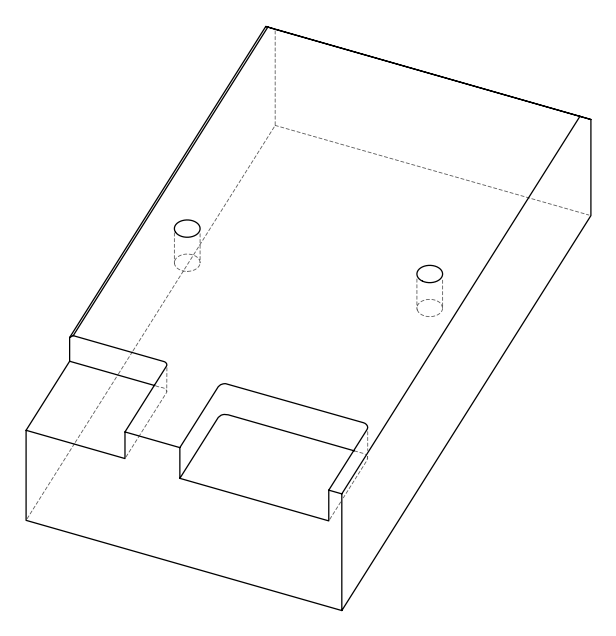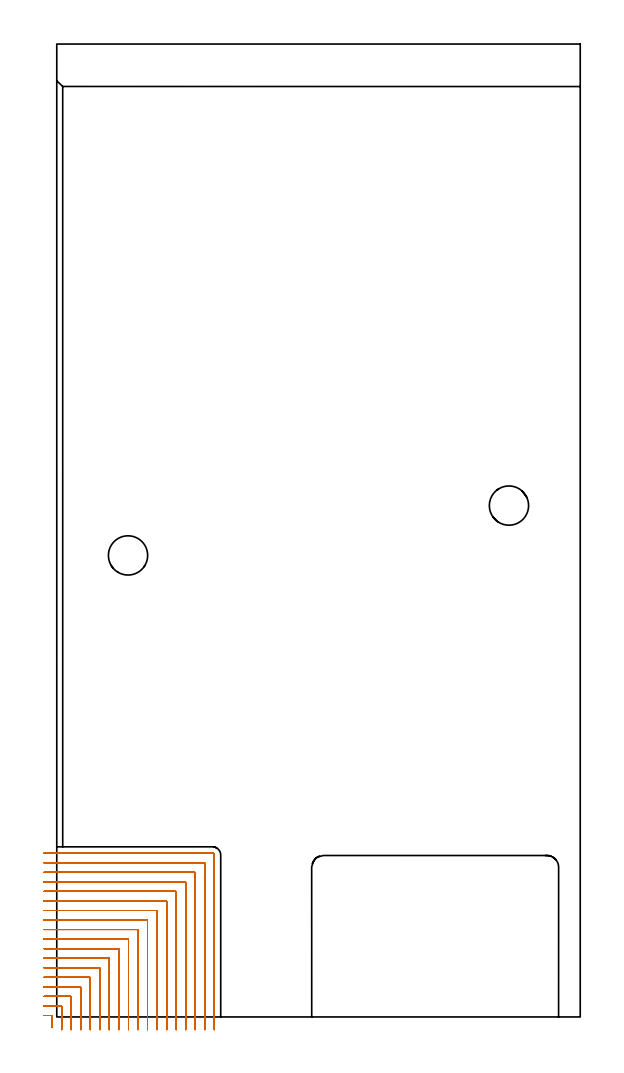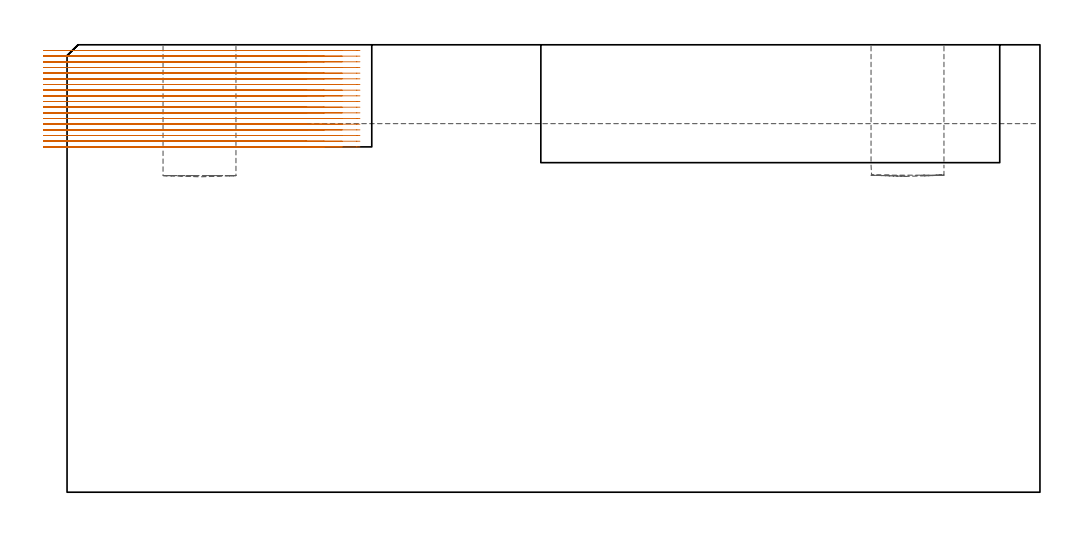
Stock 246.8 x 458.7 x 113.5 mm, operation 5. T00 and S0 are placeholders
(PLAN: 6 operations, 3 tool changes, 133.1 min)
(1 INDEXABLE_INSERT_DRILL_BLIND_HOLE_FROM_SOLID | STEP1POCKET | NXT0302_008 | 0.14 min | 8929 mm3)
(2 INDEXABLE_INSERT_DRILL_BLIND_HOLE_FROM_SOLID_1 | STEP1POCKET_1 | NXT0302_008 | 0.14 min | 8901 mm3)
(3 AREA_MILL | FG_CHAMFER_SURFACE | UGT0205_001 | 15.98 min | 49360 mm3)
(4 AREA_MILL_1 | FG_CHAMFER_SURFACE_1 | UGT0205_001 | 3.04 min | 1416 mm3)
(5 MILL_CORNER_NOTCH_RECTANGULAR | CORNER_NOTCH_RECTANGULAR | NXT0201_008 | Follow Part, ap 1.5, ae 75% | 63.82 min | 160476 mm3)
(6 MILL_SLOT | SLOT_PARTIAL_RECTANGULAR | NXT0201_013 | Follow Part, ap 2.5, ae 75% | 49.96 min | 264523 mm3)
(TOOL NXT0302_008 | Index. Insert Drill 18.5mm [880-D1850L25-05] | D18.5 PA176 FL93 Z2)
(TOOL UGT0205_001 | Chamfer Mill 20 x 3 x 45 deg. | D20 FL50 Z2)
(TOOL NXT0201_008 | ENDMILL 6mm [2P460-0600-NA 1630] | D6 FL26 Z6)
(TOOL NXT0201_013 | ENDMILL 10mm | D10 FL30 Z4)
(OP 5 MILL_CORNER_NOTCH_RECTANGULAR)
G17 G21 G94 G90
T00 M6
G54
G17 G0 G90 X-2.2 Y-5.04 S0 M3
G43 Z123.5 H1
Z112.061
G94 G1 Y-2.04 F250.
Y0.405
G3 X-2.495 Y0.7 R0.3
G2 X-3. Y0.698 R76.5
G1 X-6.
G0 Z123.5
X2.3 Y-6.
Z112.061
G1 Y-3.
Y4.905 F500.
G3 X2.005 Y5.2 R0.3
G1 X-3.
X-6. F250.
G0 Z123.5
X6.8 Y-6.
Z112.061
G1 Y-3.
Y9.405 F500.
G3 X6.505 Y9.7 R0.3
G1 X-3.
X-6. F250.
G0 Z123.5
X11.3 Y-6.
Z112.061
G1 Y-3.
Y13.904 F500.
G3 X11.004 Y14.2 R0.3
G1 X-3.
X-6. F250.
G0 Z123.5
X15.8 Y-6.
Z112.061
G1 Y-3.
Y18.404 F500.
G3 X15.504 Y18.7 R0.3
G1 X-3.
X-6. F250.
G0 Z123.5
X20.3 Y-6.
Z112.061
G1 Y-3.
Y22.904 F500.
G3 X20.004 Y23.2 R0.3
G1 X-3.
X-6. F250.
G0 Z123.5
X24.8 Y-6.
Z112.061
G1 Y-3.
Y27.404 F500.
G3 X24.504 Y27.7 R0.3
G1 X-3.
X-6. F250.
G0 Z123.5
X29.3 Y-6.
Z112.061
G1 Y-3.
Y31.904 F500.
G3 X29.004 Y32.2 R0.3
G1 X-3.
X-6. F250.
G0 Z123.5
X33.8 Y-6.
Z112.061
G1 Y-3.
Y36.404 F500.
G3 X33.504 Y36.7 R0.3
G1 X-3.
X-6. F250.
G0 Z123.5
X38.3 Y-6.
Z112.061
G1 Y-3.
Y40.904 F500.
G3 X38.004 Y41.2 R0.3
G1 X-3.
X-6. F250.
G0 Z123.5
X42.8 Y-6.
Z112.061
G1 Y-3.
Y45.403 F500.
G3 X42.503 Y45.7 R0.3
G1 X-3.
X-6. F250.
G0 Z123.5
X47.3 Y-6.
Z112.061
G1 Y-3.
Y49.903 F500.
G3 X47.003 Y50.2 R0.3
G1 X-3.
X-6. F250.
G0 Z123.5
X51.8 Y-6.
Z112.061
G1 Y-3.
Y54.403 F500.
G3 X51.503 Y54.7 R0.3
G1 X-3.
X-6. F250.
G0 Z123.5
X56.3 Y-6.
Z112.061
G1 Y-3.
Y58.903 F500.
G3 X56.003 Y59.2 R0.3
G1 X-3.
X-6. F250.
G0 Z123.5
X60.8 Y-6.
Z112.061
G1 Y-3.
Y63.403 F500.
G3 X60.503 Y63.7 R0.3
G1 X-3.
X-6. F250.
G0 Z123.5
X65.3 Y-6.
Z112.061
G1 Y-3.
Y67.903 F500.
G3 X65.003 Y68.2 R0.3
G1 X-3.
X-6. F250.
G0 Z123.5
X69.8 Y-6.
Z112.061
G1 Y-3.
Y72.403 F500.
G3 X69.503 Y72.7 R0.3
G1 X-3.
X-6. F250.
G0 Z123.5
X74.3 Y-6.
Z112.061
G1 Y-3.
Y76.4 F500.
G3 X73.5 Y77.2 R0.8
G1 X-3.
X-6. F250.
G0 Z123.5
X-2.2 Y-5.04
Z110.622
G1 Y-2.04
Y0.405
G3 X-2.495 Y0.7 R0.3
G2 X-3. Y0.698 R76.5
G1 X-6.
G0 Z123.5
X2.3 Y-6.
Z110.622
G1 Y-3.
Y4.905 F500.
G3 X2.005 Y5.2 R0.3
G1 X-3.
X-6. F250.
G0 Z123.5
X6.8 Y-6.
Z110.622
G1 Y-3.
Y9.405 F500.
G3 X6.505 Y9.7 R0.3
G1 X-3.
X-6. F250.
G0 Z123.5
X11.3 Y-6.
Z110.622
G1 Y-3.
Y13.904 F500.
G3 X11.004 Y14.2 R0.3
G1 X-3.
X-6. F250.
G0 Z123.5
X15.8 Y-6.
Z110.622
G1 Y-3.
Y18.404 F500.
G3 X15.504 Y18.7 R0.3
G1 X-3.
X-6. F250.
G0 Z123.5
X20.3 Y-6.
Z110.622
G1 Y-3.
Y22.904 F500.
G3 X20.004 Y23.2 R0.3
G1 X-3.
X-6. F250.
G0 Z123.5
X24.8 Y-6.
Z110.622
G1 Y-3.
Y27.404 F500.
G3 X24.504 Y27.7 R0.3
G1 X-3.
X-6. F250.
G0 Z123.5
X29.3 Y-6.
Z110.622
G1 Y-3.
Y31.904 F500.
G3 X29.004 Y32.2 R0.3
G1 X-3.
X-6. F250.
G0 Z123.5
X33.8 Y-6.
Z110.622
G1 Y-3.
Y36.404 F500.
G3 X33.504 Y36.7 R0.3
G1 X-3.
X-6. F250.
G0 Z123.5
X38.3 Y-6.
Z110.622
G1 Y-3.
Y40.904 F500.
G3 X38.004 Y41.2 R0.3
G1 X-3.
X-6. F250.
G0 Z123.5
X42.8 Y-6.
Z110.622
G1 Y-3.
Y45.403 F500.
G3 X42.503 Y45.7 R0.3
G1 X-3.
X-6. F250.
G0 Z123.5
X47.3 Y-6.
Z110.622
G1 Y-3.
Y49.903 F500.
G3 X47.003 Y50.2 R0.3
G1 X-3.
X-6. F250.
G0 Z123.5
X51.8 Y-6.
Z110.622
G1 Y-3.
Y54.403 F500.
G3 X51.503 Y54.7 R0.3
G1 X-3.
X-6. F250.
G0 Z123.5
X56.3 Y-6.
Z110.622
G1 Y-3.
Y58.903 F500.
G3 X56.003 Y59.2 R0.3
G1 X-3.
X-6. F250.
G0 Z123.5
X60.8 Y-6.
Z110.622
G1 Y-3.
Y63.403 F500.
G3 X60.503 Y63.7 R0.3
G1 X-3.
X-6. F250.
G0 Z123.5
X65.3 Y-6.
Z110.622
G1 Y-3.
Y67.903 F500.
G3 X65.003 Y68.2 R0.3
G1 X-3.
X-6. F250.
G0 Z123.5
X69.8 Y-6.
Z110.622
G1 Y-3.
Y72.403 F500.
G3 X69.503 Y72.7 R0.3
G1 X-3.
X-6. F250.
G0 Z123.5
X74.3 Y-6.
Z110.622
G1 Y-3.
Y76.4 F500.
G3 X73.5 Y77.2 R0.8
G1 X-3.
X-6. F250.
G0 Z123.5
X-2.2 Y-5.04
Z109.183
G1 Y-2.04
Y0.405
G3 X-2.495 Y0.7 R0.3
G2 X-3. Y0.698 R76.5
G1 X-6.
G0 Z123.5
X2.3 Y-6.
Z109.183
G1 Y-3.
Y4.905 F500.
G3 X2.005 Y5.2 R0.3
G1 X-3.
X-6. F250.
G0 Z123.5
X6.8 Y-6.
Z109.183
G1 Y-3.
Y9.405 F500.
G3 X6.505 Y9.7 R0.3
G1 X-3.
X-6. F250.
G0 Z123.5
X11.3 Y-6.
Z109.183
G1 Y-3.
Y13.904 F500.
G3 X11.004 Y14.2 R0.3
G1 X-3.
X-6. F250.
G0 Z123.5
X15.8 Y-6.
Z109.183
G1 Y-3.
Y18.404 F500.
G3 X15.504 Y18.7 R0.3
G1 X-3.
X-6. F250.
G0 Z123.5
X20.3 Y-6.
Z109.183
G1 Y-3.
Y22.904 F500.
G3 X20.004 Y23.2 R0.3
G1 X-3.
X-6. F250.
G0 Z123.5
X24.8 Y-6.
Z109.183
G1 Y-3.
Y27.404 F500.
G3 X24.504 Y27.7 R0.3
G1 X-3.
X-6. F250.
G0 Z123.5
X29.3 Y-6.
Z109.183
G1 Y-3.
Y31.904 F500.
G3 X29.004 Y32.2 R0.3
G1 X-3.
X-6. F250.
G0 Z123.5
X33.8 Y-6.
Z109.183
G1 Y-3.
Y36.404 F500.
G3 X33.504 Y36.7 R0.3
G1 X-3.
X-6. F250.
G0 Z123.5
X38.3 Y-6.
Z109.183
G1 Y-3.
Y40.904 F500.
G3 X38.004 Y41.2 R0.3
G1 X-3.
X-6. F250.
G0 Z123.5
X42.8 Y-6.
Z109.183
G1 Y-3.
Y45.403 F500.
G3 X42.503 Y45.7 R0.3
G1 X-3.
X-6. F250.
G0 Z123.5
X47.3 Y-6.
Z109.183
G1 Y-3.
Y49.903 F500.
G3 X47.003 Y50.2 R0.3
G1 X-3.
X-6. F250.
G0 Z123.5
X51.8 Y-6.
Z109.183
G1 Y-3.
Y54.403 F500.
G3 X51.503 Y54.7 R0.3
G1 X-3.
X-6. F250.
G0 Z123.5
X56.3 Y-6.
Z109.183
G1 Y-3.
Y58.903 F500.
G3 X56.003 Y59.2 R0.3
G1 X-3.
X-6. F250.
G0 Z123.5
X60.8 Y-6.
Z109.183
G1 Y-3.
Y63.403 F500.
G3 X60.503 Y63.7 R0.3
G1 X-3.
X-6. F250.
G0 Z123.5
X65.3 Y-6.
Z109.183
G1 Y-3.
Y67.903 F500.
G3 X65.003 Y68.2 R0.3
G1 X-3.
X-6. F250.
G0 Z123.5
X69.8 Y-6.
Z109.183
G1 Y-3.
Y72.403 F500.
G3 X69.503 Y72.7 R0.3
G1 X-3.
X-6. F250.
G0 Z123.5
X74.3 Y-6.
Z109.183
G1 Y-3.
Y76.4 F500.
G3 X73.5 Y77.2 R0.8
G1 X-3.
X-6. F250.
G0 Z123.5
X-2.2 Y-5.04
Z107.744
G1 Y-2.04
Y0.405
G3 X-2.495 Y0.7 R0.3
G2 X-3. Y0.698 R76.5
G1 X-6.
G0 Z123.5
X2.3 Y-6.
Z107.744
G1 Y-3.
Y4.905 F500.
G3 X2.005 Y5.2 R0.3
G1 X-3.
X-6. F250.
G0 Z123.5
X6.8 Y-6.
Z107.744
G1 Y-3.
Y9.405 F500.
G3 X6.505 Y9.7 R0.3
G1 X-3.
X-6. F250.
G0 Z123.5
X11.3 Y-6.
Z107.744
G1 Y-3.
Y13.904 F500.
G3 X11.004 Y14.2 R0.3
G1 X-3.
X-6. F250.
G0 Z123.5
X15.8 Y-6.
Z107.744
G1 Y-3.
Y18.404 F500.
G3 X15.504 Y18.7 R0.3
G1 X-3.
X-6. F250.
G0 Z123.5
X20.3 Y-6.
Z107.744
G1 Y-3.
Y22.904 F500.
G3 X20.004 Y23.2 R0.3
G1 X-3.
X-6. F250.
G0 Z123.5
X24.8 Y-6.
Z107.744
G1 Y-3.
Y27.404 F500.
G3 X24.504 Y27.7 R0.3
G1 X-3.
X-6. F250.
G0 Z123.5
X29.3 Y-6.
Z107.744
G1 Y-3.
Y31.904 F500.
G3 X29.004 Y32.2 R0.3
G1 X-3.
X-6. F250.
G0 Z123.5
X33.8 Y-6.
Z107.744
G1 Y-3.
Y36.404 F500.
G3 X33.504 Y36.7 R0.3
G1 X-3.
X-6. F250.
G0 Z123.5
X38.3 Y-6.
Z107.744
G1 Y-3.
Y40.904 F500.
G3 X38.004 Y41.2 R0.3
G1 X-3.
X-6. F250.
G0 Z123.5
X42.8 Y-6.
Z107.744
G1 Y-3.
Y45.403 F500.
G3 X42.503 Y45.7 R0.3
G1 X-3.
X-6. F250.
G0 Z123.5
X47.3 Y-6.
Z107.744
G1 Y-3.
Y49.903 F500.
G3 X47.003 Y50.2 R0.3
G1 X-3.
X-6. F250.
G0 Z123.5
X51.8 Y-6.
Z107.744
G1 Y-3.
Y54.403 F500.
G3 X51.503 Y54.7 R0.3
G1 X-3.
X-6. F250.
G0 Z123.5
X56.3 Y-6.
Z107.744
G1 Y-3.
Y58.903 F500.
G3 X56.003 Y59.2 R0.3
G1 X-3.
X-6. F250.
G0 Z123.5
X60.8 Y-6.
Z107.744
G1 Y-3.
Y63.403 F500.
G3 X60.503 Y63.7 R0.3
G1 X-3.
X-6. F250.
G0 Z123.5
X65.3 Y-6.
Z107.744
G1 Y-3.
Y67.903 F500.
G3 X65.003 Y68.2 R0.3
G1 X-3.
X-6. F250.
G0 Z123.5
X69.8 Y-6.
Z107.744
G1 Y-3.
Y72.403 F500.
G3 X69.503 Y72.7 R0.3
G1 X-3.
X-6. F250.
G0 Z123.5
X74.3 Y-6.
Z107.744
G1 Y-3.
Y76.4 F500.
G3 X73.5 Y77.2 R0.8
G1 X-3.
X-6. F250.
G0 Z123.5
X-2.2 Y-5.04
Z106.305
G1 Y-2.04
Y0.405
G3 X-2.495 Y0.7 R0.3
G2 X-3. Y0.698 R76.5
G1 X-6.
G0 Z123.5
X2.3 Y-6.
Z106.305
G1 Y-3.
Y4.905 F500.
G3 X2.005 Y5.2 R0.3
G1 X-3.
X-6. F250.
G0 Z123.5
X6.8 Y-6.
Z106.305
G1 Y-3.
Y9.405 F500.
G3 X6.505 Y9.7 R0.3
G1 X-3.
X-6. F250.
G0 Z123.5
X11.3 Y-6.
Z106.305
G1 Y-3.
Y13.904 F500.
G3 X11.004 Y14.2 R0.3
G1 X-3.
X-6. F250.
G0 Z123.5
X15.8 Y-6.
Z106.305
G1 Y-3.
Y18.404 F500.
G3 X15.504 Y18.7 R0.3
G1 X-3.
X-6. F250.
G0 Z123.5
X20.3 Y-6.
Z106.305
G1 Y-3.
Y22.904 F500.
G3 X20.004 Y23.2 R0.3
G1 X-3.
X-6. F250.
G0 Z123.5
X24.8 Y-6.
Z106.305
G1 Y-3.
Y27.404 F500.
G3 X24.504 Y27.7 R0.3
G1 X-3.
X-6. F250.
G0 Z123.5
X29.3 Y-6.
Z106.305
G1 Y-3.
Y31.904 F500.
G3 X29.004 Y32.2 R0.3
G1 X-3.
X-6. F250.
G0 Z123.5
X33.8 Y-6.
Z106.305
G1 Y-3.
Y36.404 F500.
G3 X33.504 Y36.7 R0.3
G1 X-3.
X-6. F250.
G0 Z123.5
X38.3 Y-6.
Z106.305
G1 Y-3.
Y40.904 F500.
G3 X38.004 Y41.2 R0.3
G1 X-3.
X-6. F250.
G0 Z123.5
X42.8 Y-6.
Z106.305
G1 Y-3.
Y45.403 F500.
G3 X42.503 Y45.7 R0.3
G1 X-3.
X-6. F250.
G0 Z123.5
X47.3 Y-6.
Z106.305
G1 Y-3.
Y49.903 F500.
G3 X47.003 Y50.2 R0.3
G1 X-3.
X-6. F250.
G0 Z123.5
X51.8 Y-6.
Z106.305
G1 Y-3.
Y54.403 F500.
G3 X51.503 Y54.7 R0.3
G1 X-3.
X-6. F250.
G0 Z123.5
X56.3 Y-6.
Z106.305
G1 Y-3.
Y58.903 F500.
G3 X56.003 Y59.2 R0.3
G1 X-3.
X-6. F250.
G0 Z123.5
X60.8 Y-6.
Z106.305
G1 Y-3.
Y63.403 F500.
G3 X60.503 Y63.7 R0.3
G1 X-3.
X-6. F250.
G0 Z123.5
X65.3 Y-6.
Z106.305
G1 Y-3.
Y67.903 F500.
G3 X65.003 Y68.2 R0.3
G1 X-3.
X-6. F250.
G0 Z123.5
X69.8 Y-6.
Z106.305
G1 Y-3.
Y72.403 F500.
G3 X69.503 Y72.7 R0.3
G1 X-3.
X-6. F250.
G0 Z123.5
X74.3 Y-6.
Z106.305
G1 Y-3.
Y76.4 F500.
G3 X73.5 Y77.2 R0.8
G1 X-3.
X-6. F250.
G0 Z123.5
X-2.2 Y-5.04
Z104.867
G1 Y-2.04
Y0.405
G3 X-2.495 Y0.7 R0.3
G2 X-3. Y0.698 R76.5
G1 X-6.
G0 Z123.5
X2.3 Y-6.
Z104.867
G1 Y-3.
Y4.905 F500.
G3 X2.005 Y5.2 R0.3
G1 X-3.
X-6. F250.
G0 Z123.5
X6.8 Y-6.
Z104.867
G1 Y-3.
Y9.405 F500.
G3 X6.505 Y9.7 R0.3
G1 X-3.
X-6. F250.
G0 Z123.5
X11.3 Y-6.
Z104.867
G1 Y-3.
Y13.904 F500.
G3 X11.004 Y14.2 R0.3
G1 X-3.
X-6. F250.
G0 Z123.5
X15.8 Y-6.
Z104.867
G1 Y-3.
Y18.404 F500.
G3 X15.504 Y18.7 R0.3
G1 X-3.
X-6. F250.
G0 Z123.5
X20.3 Y-6.
Z104.867
G1 Y-3.
Y22.904 F500.
G3 X20.004 Y23.2 R0.3
G1 X-3.
X-6. F250.
G0 Z123.5
X24.8 Y-6.
Z104.867
G1 Y-3.
Y27.404 F500.
G3 X24.504 Y27.7 R0.3
G1 X-3.
X-6. F250.
G0 Z123.5
X29.3 Y-6.
Z104.867
G1 Y-3.
Y31.904 F500.
G3 X29.004 Y32.2 R0.3
G1 X-3.
X-6. F250.
G0 Z123.5
X33.8 Y-6.
Z104.867
G1 Y-3.
Y36.404 F500.
G3 X33.504 Y36.7 R0.3
G1 X-3.
X-6. F250.
G0 Z123.5
X38.3 Y-6.
Z104.867
G1 Y-3.
Y40.904 F500.
G3 X38.004 Y41.2 R0.3
G1 X-3.
X-6. F250.
G0 Z123.5
X42.8 Y-6.
Z104.867
G1 Y-3.
Y45.403 F500.
G3 X42.503 Y45.7 R0.3
G1 X-3.
X-6. F250.
G0 Z123.5
X47.3 Y-6.
Z104.867
G1 Y-3.
Y49.903 F500.
G3 X47.003 Y50.2 R0.3
G1 X-3.
X-6. F250.
G0 Z123.5
X51.8 Y-6.
Z104.867
G1 Y-3.
Y54.403 F500.
G3 X51.503 Y54.7 R0.3
G1 X-3.
X-6. F250.
G0 Z123.5
X56.3 Y-6.
Z104.867
G1 Y-3.
Y58.903 F500.
G3 X56.003 Y59.2 R0.3
G1 X-3.
X-6. F250.
G0 Z123.5
X60.8 Y-6.
Z104.867
G1 Y-3.
Y63.403 F500.
G3 X60.503 Y63.7 R0.3
G1 X-3.
X-6. F250.
G0 Z123.5
X65.3 Y-6.
Z104.867
G1 Y-3.
Y67.903 F500.
G3 X65.003 Y68.2 R0.3
G1 X-3.
X-6. F250.
G0 Z123.5
X69.8 Y-6.
Z104.867
G1 Y-3.
Y72.403 F500.
G3 X69.503 Y72.7 R0.3
G1 X-3.
X-6. F250.
G0 Z123.5
X74.3 Y-6.
Z104.867
G1 Y-3.
Y76.4 F500.
G3 X73.5 Y77.2 R0.8
G1 X-3.
X-6. F250.
G0 Z123.5
X-2.2 Y-5.04
Z103.428
G1 Y-2.04
Y0.405
G3 X-2.495 Y0.7 R0.3
G2 X-3. Y0.698 R76.5
G1 X-6.
G0 Z123.5
X2.3 Y-6.
Z103.428
G1 Y-3.
Y4.905 F500.
G3 X2.005 Y5.2 R0.3
G1 X-3.
X-6. F250.
G0 Z123.5
X6.8 Y-6.
Z103.428
G1 Y-3.
Y9.405 F500.
G3 X6.505 Y9.7 R0.3
G1 X-3.
X-6. F250.
G0 Z123.5
X11.3 Y-6.
Z103.428
G1 Y-3.
Y13.904 F500.
G3 X11.004 Y14.2 R0.3
G1 X-3.
X-6. F250.
G0 Z123.5
X15.8 Y-6.
Z103.428
G1 Y-3.
Y18.404 F500.
G3 X15.504 Y18.7 R0.3
G1 X-3.
X-6. F250.
G0 Z123.5
X20.3 Y-6.
Z103.428
G1 Y-3.
Y22.904 F500.
G3 X20.004 Y23.2 R0.3
G1 X-3.
X-6. F250.
G0 Z123.5
X24.8 Y-6.
Z103.428
G1 Y-3.
Y27.404 F500.
G3 X24.504 Y27.7 R0.3
G1 X-3.
X-6. F250.
G0 Z123.5
X29.3 Y-6.
Z103.428
G1 Y-3.
Y31.904 F500.
G3 X29.004 Y32.2 R0.3
G1 X-3.
X-6. F250.
G0 Z123.5
X33.8 Y-6.
Z103.428
G1 Y-3.
Y36.404 F500.
G3 X33.504 Y36.7 R0.3
G1 X-3.
X-6. F250.
G0 Z123.5
X38.3 Y-6.
Z103.428
G1 Y-3.
Y40.904 F500.
G3 X38.004 Y41.2 R0.3
G1 X-3.
X-6. F250.
G0 Z123.5
X42.8 Y-6.
Z103.428
G1 Y-3.
Y45.403 F500.
G3 X42.503 Y45.7 R0.3
G1 X-3.
X-6. F250.
G0 Z123.5
X47.3 Y-6.
Z103.428
G1 Y-3.
Y49.903 F500.
G3 X47.003 Y50.2 R0.3
G1 X-3.
X-6. F250.
G0 Z123.5
X51.8 Y-6.
Z103.428
G1 Y-3.
Y54.403 F500.
G3 X51.503 Y54.7 R0.3
G1 X-3.
X-6. F250.
G0 Z123.5
X56.3 Y-6.
Z103.428
G1 Y-3.
Y58.903 F500.
G3 X56.003 Y59.2 R0.3
G1 X-3.
X-6. F250.
G0 Z123.5
X60.8 Y-6.
Z103.428
G1 Y-3.
Y63.403 F500.
G3 X60.503 Y63.7 R0.3
G1 X-3.
X-6. F250.
G0 Z123.5
X65.3 Y-6.
Z103.428
G1 Y-3.
Y67.903 F500.
G3 X65.003 Y68.2 R0.3
G1 X-3.
X-6. F250.
G0 Z123.5
X69.8 Y-6.
Z103.428
G1 Y-3.
Y72.403 F500.
G3 X69.503 Y72.7 R0.3
G1 X-3.
X-6. F250.
G0 Z123.5
X74.3 Y-6.
Z103.428
G1 Y-3.
Y76.4 F500.
G3 X73.5 Y77.2 R0.8
G1 X-3.
X-6. F250.
G0 Z123.5
X-2.2 Y-5.04
Z101.989
G1 Y-2.04
Y0.405
G3 X-2.495 Y0.7 R0.3
G2 X-3. Y0.698 R76.5
G1 X-6.
G0 Z123.5
X2.3 Y-6.
Z101.989
G1 Y-3.
Y4.905 F500.
G3 X2.005 Y5.2 R0.3
G1 X-3.
X-6. F250.
G0 Z123.5
X6.8 Y-6.
Z101.989
G1 Y-3.
Y9.405 F500.
G3 X6.505 Y9.7 R0.3
G1 X-3.
X-6. F250.
G0 Z123.5
X11.3 Y-6.
Z101.989
G1 Y-3.
Y13.904 F500.
G3 X11.004 Y14.2 R0.3
G1 X-3.
X-6. F250.
G0 Z123.5
X15.8 Y-6.
Z101.989
G1 Y-3.
Y18.404 F500.
G3 X15.504 Y18.7 R0.3
G1 X-3.
X-6. F250.
G0 Z123.5
X20.3 Y-6.
Z101.989
G1 Y-3.
Y22.904 F500.
G3 X20.004 Y23.2 R0.3
G1 X-3.
X-6. F250.
G0 Z123.5
X24.8 Y-6.
Z101.989
G1 Y-3.
Y27.404 F500.
G3 X24.504 Y27.7 R0.3
G1 X-3.
X-6. F250.
G0 Z123.5
X29.3 Y-6.
Z101.989
G1 Y-3.
Y31.904 F500.
G3 X29.004 Y32.2 R0.3
G1 X-3.
X-6. F250.
G0 Z123.5
X33.8 Y-6.
Z101.989
G1 Y-3.
Y36.404 F500.
G3 X33.504 Y36.7 R0.3
G1 X-3.
X-6. F250.
G0 Z123.5
X38.3 Y-6.
Z101.989
G1 Y-3.
Y40.904 F500.
G3 X38.004 Y41.2 R0.3
G1 X-3.
X-6. F250.
G0 Z123.5
X42.8 Y-6.
Z101.989
G1 Y-3.
Y45.403 F500.
G3 X42.503 Y45.7 R0.3
G1 X-3.
X-6. F250.
G0 Z123.5
X47.3 Y-6.
Z101.989
G1 Y-3.
Y49.903 F500.
G3 X47.003 Y50.2 R0.3
G1 X-3.
X-6. F250.
G0 Z123.5
X51.8 Y-6.
Z101.989
G1 Y-3.
Y54.403 F500.
G3 X51.503 Y54.7 R0.3
G1 X-3.
X-6. F250.
G0 Z123.5
X56.3 Y-6.
Z101.989
G1 Y-3.
Y58.903 F500.
G3 X56.003 Y59.2 R0.3
G1 X-3.
X-6. F250.
G0 Z123.5
X60.8 Y-6.
Z101.989
G1 Y-3.
Y63.403 F500.
G3 X60.503 Y63.7 R0.3
G1 X-3.
X-6. F250.
G0 Z123.5
X65.3 Y-6.
Z101.989
G1 Y-3.
Y67.903 F500.
G3 X65.003 Y68.2 R0.3
G1 X-3.
X-6. F250.
G0 Z123.5
X69.8 Y-6.
Z101.989
G1 Y-3.
Y72.403 F500.
G3 X69.503 Y72.7 R0.3
G1 X-3.
X-6. F250.
G0 Z123.5
X74.3 Y-6.
Z101.989
G1 Y-3.
Y76.4 F500.
G3 X73.5 Y77.2 R0.8
G1 X-3.
X-6. F250.
G0 Z123.5
X-2.2 Y-5.04
Z100.55
G1 Y-2.04
Y0.405
G3 X-2.495 Y0.7 R0.3
G2 X-3. Y0.698 R76.5
G1 X-6.
G0 Z123.5
X2.3 Y-6.
Z100.55
G1 Y-3.
Y4.905 F500.
G3 X2.005 Y5.2 R0.3
G1 X-3.
X-6. F250.
G0 Z123.5
X6.8 Y-6.
Z100.55
G1 Y-3.
Y9.405 F500.
G3 X6.505 Y9.7 R0.3
G1 X-3.
X-6. F250.
G0 Z123.5
X11.3 Y-6.
Z100.55
G1 Y-3.
Y13.904 F500.
G3 X11.004 Y14.2 R0.3
G1 X-3.
X-6. F250.
G0 Z123.5
X15.8 Y-6.
Z100.55
G1 Y-3.
Y18.404 F500.
G3 X15.504 Y18.7 R0.3
G1 X-3.
X-6. F250.
G0 Z123.5
X20.3 Y-6.
Z100.55
G1 Y-3.
Y22.904 F500.
G3 X20.004 Y23.2 R0.3
G1 X-3.
X-6. F250.
G0 Z123.5
X24.8 Y-6.
Z100.55
G1 Y-3.
Y27.404 F500.
G3 X24.504 Y27.7 R0.3
G1 X-3.
X-6. F250.
G0 Z123.5
X29.3 Y-6.
Z100.55
G1 Y-3.
Y31.904 F500.
G3 X29.004 Y32.2 R0.3
G1 X-3.
X-6. F250.
G0 Z123.5
X33.8 Y-6.
Z100.55
G1 Y-3.
Y36.404 F500.
G3 X33.504 Y36.7 R0.3
G1 X-3.
X-6. F250.
G0 Z123.5
X38.3 Y-6.
Z100.55
G1 Y-3.
Y40.904 F500.
G3 X38.004 Y41.2 R0.3
G1 X-3.
X-6. F250.
G0 Z123.5
X42.8 Y-6.
Z100.55
G1 Y-3.
Y45.403 F500.
G3 X42.503 Y45.7 R0.3
G1 X-3.
X-6. F250.
G0 Z123.5
X47.3 Y-6.
Z100.55
G1 Y-3.
Y49.903 F500.
G3 X47.003 Y50.2 R0.3
G1 X-3.
X-6. F250.
G0 Z123.5
X51.8 Y-6.
Z100.55
G1 Y-3.
Y54.403 F500.
G3 X51.503 Y54.7 R0.3
G1 X-3.
X-6. F250.
G0 Z123.5
X56.3 Y-6.
Z100.55
G1 Y-3.
Y58.903 F500.
G3 X56.003 Y59.2 R0.3
G1 X-3.
X-6. F250.
G0 Z123.5
X60.8 Y-6.
Z100.55
G1 Y-3.
Y63.403 F500.
G3 X60.503 Y63.7 R0.3
G1 X-3.
X-6. F250.
G0 Z123.5
X65.3 Y-6.
Z100.55
G1 Y-3.
Y67.903 F500.
G3 X65.003 Y68.2 R0.3
G1 X-3.
X-6. F250.
G0 Z123.5
X69.8 Y-6.
Z100.55
G1 Y-3.
Y72.403 F500.
G3 X69.503 Y72.7 R0.3
G1 X-3.
X-6. F250.
G0 Z123.5
X74.3 Y-6.
Z100.55
G1 Y-3.
Y76.4 F500.
G3 X73.5 Y77.2 R0.8
G1 X-3.
X-6. F250.
G0 Z123.5
X-2.2 Y-5.04
Z99.111
G1 Y-2.04
Y0.405
G3 X-2.495 Y0.7 R0.3
G2 X-3. Y0.698 R76.5
G1 X-6.
G0 Z123.5
X2.3 Y-6.
Z99.111
G1 Y-3.
Y4.905 F500.
G3 X2.005 Y5.2 R0.3
G1 X-3.
X-6. F250.
G0 Z123.5
X6.8 Y-6.
Z99.111
G1 Y-3.
Y9.405 F500.
G3 X6.505 Y9.7 R0.3
G1 X-3.
X-6. F250.
G0 Z123.5
X11.3 Y-6.
Z99.111
G1 Y-3.
Y13.904 F500.
G3 X11.004 Y14.2 R0.3
G1 X-3.
X-6. F250.
G0 Z123.5
X15.8 Y-6.
Z99.111
G1 Y-3.
Y18.404 F500.
G3 X15.504 Y18.7 R0.3
G1 X-3.
X-6. F250.
G0 Z123.5
X20.3 Y-6.
Z99.111
G1 Y-3.
Y22.904 F500.
G3 X20.004 Y23.2 R0.3
G1 X-3.
X-6. F250.
G0 Z123.5
X24.8 Y-6.
Z99.111
G1 Y-3.
Y27.404 F500.
G3 X24.504 Y27.7 R0.3
G1 X-3.
X-6. F250.
G0 Z123.5
X29.3 Y-6.
Z99.111
G1 Y-3.
Y31.904 F500.
G3 X29.004 Y32.2 R0.3
G1 X-3.
X-6. F250.
G0 Z123.5
X33.8 Y-6.
Z99.111
G1 Y-3.
Y36.404 F500.
G3 X33.504 Y36.7 R0.3
G1 X-3.
X-6. F250.
G0 Z123.5
X38.3 Y-6.
Z99.111
G1 Y-3.
Y40.904 F500.
G3 X38.004 Y41.2 R0.3
G1 X-3.
X-6. F250.
G0 Z123.5
X42.8 Y-6.
Z99.111
G1 Y-3.
Y45.403 F500.
G3 X42.503 Y45.7 R0.3
G1 X-3.
X-6. F250.
G0 Z123.5
X47.3 Y-6.
Z99.111
G1 Y-3.
Y49.903 F500.
G3 X47.003 Y50.2 R0.3
G1 X-3.
X-6. F250.
G0 Z123.5
X51.8 Y-6.
Z99.111
G1 Y-3.
Y54.403 F500.
G3 X51.503 Y54.7 R0.3
G1 X-3.
X-6. F250.
G0 Z123.5
X56.3 Y-6.
Z99.111
G1 Y-3.
Y58.903 F500.
G3 X56.003 Y59.2 R0.3
G1 X-3.
X-6. F250.
G0 Z123.5
X60.8 Y-6.
Z99.111
G1 Y-3.
Y63.403 F500.
G3 X60.503 Y63.7 R0.3
G1 X-3.
X-6. F250.
G0 Z123.5
X65.3 Y-6.
Z99.111
G1 Y-3.
Y67.903 F500.
G3 X65.003 Y68.2 R0.3
G1 X-3.
X-6. F250.
G0 Z123.5
X69.8 Y-6.
Z99.111
G1 Y-3.
Y72.403 F500.
G3 X69.503 Y72.7 R0.3
G1 X-3.
X-6. F250.
G0 Z123.5
X74.3 Y-6.
Z99.111
G1 Y-3.
Y76.4 F500.
G3 X73.5 Y77.2 R0.8
G1 X-3.
X-6. F250.
G0 Z123.5
X-2.2 Y-5.04
Z97.672
G1 Y-2.04
Y0.405
G3 X-2.495 Y0.7 R0.3
G2 X-3. Y0.698 R76.5
G1 X-6.
G0 Z123.5
X2.3 Y-6.
Z97.672
G1 Y-3.
Y4.905 F500.
G3 X2.005 Y5.2 R0.3
G1 X-3.
X-6. F250.
G0 Z123.5
X6.8 Y-6.
Z97.672
G1 Y-3.
Y9.405 F500.
G3 X6.505 Y9.7 R0.3
G1 X-3.
X-6. F250.
G0 Z123.5
X11.3 Y-6.
Z97.672
G1 Y-3.
Y13.904 F500.
G3 X11.004 Y14.2 R0.3
G1 X-3.
X-6. F250.
G0 Z123.5
X15.8 Y-6.
Z97.672
G1 Y-3.
Y18.404 F500.
G3 X15.504 Y18.7 R0.3
G1 X-3.
X-6. F250.
G0 Z123.5
X20.3 Y-6.
Z97.672
G1 Y-3.
Y22.904 F500.
G3 X20.004 Y23.2 R0.3
G1 X-3.
X-6. F250.
G0 Z123.5
X24.8 Y-6.
Z97.672
G1 Y-3.
Y27.404 F500.
G3 X24.504 Y27.7 R0.3
G1 X-3.
X-6. F250.
G0 Z123.5
X29.3 Y-6.
Z97.672
G1 Y-3.
Y31.904 F500.
G3 X29.004 Y32.2 R0.3
G1 X-3.
X-6. F250.
G0 Z123.5
X33.8 Y-6.
Z97.672
G1 Y-3.
Y36.404 F500.
G3 X33.504 Y36.7 R0.3
G1 X-3.
X-6. F250.
G0 Z123.5
X38.3 Y-6.
Z97.672
G1 Y-3.
Y40.904 F500.
G3 X38.004 Y41.2 R0.3
G1 X-3.
X-6. F250.
G0 Z123.5
X42.8 Y-6.
Z97.672
G1 Y-3.
Y45.403 F500.
G3 X42.503 Y45.7 R0.3
G1 X-3.
X-6. F250.
G0 Z123.5
X47.3 Y-6.
Z97.672
G1 Y-3.
Y49.903 F500.
G3 X47.003 Y50.2 R0.3
G1 X-3.
X-6. F250.
G0 Z123.5
X51.8 Y-6.
Z97.672
G1 Y-3.
Y54.403 F500.
G3 X51.503 Y54.7 R0.3
G1 X-3.
X-6. F250.
G0 Z123.5
X56.3 Y-6.
Z97.672
G1 Y-3.
Y58.903 F500.
G3 X56.003 Y59.2 R0.3
G1 X-3.
X-6. F250.
G0 Z123.5
X60.8 Y-6.
Z97.672
G1 Y-3.
Y63.403 F500.
G3 X60.503 Y63.7 R0.3
G1 X-3.
X-6. F250.
G0 Z123.5
X65.3 Y-6.
Z97.672
G1 Y-3.
Y67.903 F500.
G3 X65.003 Y68.2 R0.3
G1 X-3.
X-6. F250.
G0 Z123.5
X69.8 Y-6.
Z97.672
G1 Y-3.
Y72.403 F500.
G3 X69.503 Y72.7 R0.3
G1 X-3.
X-6. F250.
G0 Z123.5
X74.3 Y-6.
Z97.672
G1 Y-3.
Y76.4 F500.
G3 X73.5 Y77.2 R0.8
G1 X-3.
X-6. F250.
G0 Z123.5
X-2.2 Y-5.04
Z96.233
G1 Y-2.04
Y0.405
G3 X-2.495 Y0.7 R0.3
G2 X-3. Y0.698 R76.5
G1 X-6.
G0 Z123.5
X2.3 Y-6.
Z96.233
G1 Y-3.
Y4.905 F500.
G3 X2.005 Y5.2 R0.3
G1 X-3.
X-6. F250.
G0 Z123.5
X6.8 Y-6.
Z96.233
G1 Y-3.
Y9.405 F500.
G3 X6.505 Y9.7 R0.3
G1 X-3.
X-6. F250.
G0 Z123.5
X11.3 Y-6.
Z96.233
G1 Y-3.
Y13.904 F500.
G3 X11.004 Y14.2 R0.3
G1 X-3.
X-6. F250.
G0 Z123.5
X15.8 Y-6.
Z96.233
G1 Y-3.
Y18.404 F500.
G3 X15.504 Y18.7 R0.3
G1 X-3.
X-6. F250.
G0 Z123.5
X20.3 Y-6.
Z96.233
G1 Y-3.
Y22.904 F500.
G3 X20.004 Y23.2 R0.3
G1 X-3.
X-6. F250.
G0 Z123.5
X24.8 Y-6.
Z96.233
G1 Y-3.
Y27.404 F500.
G3 X24.504 Y27.7 R0.3
G1 X-3.
X-6. F250.
G0 Z123.5
X29.3 Y-6.
Z96.233
G1 Y-3.
Y31.904 F500.
G3 X29.004 Y32.2 R0.3
G1 X-3.
X-6. F250.
G0 Z123.5
X33.8 Y-6.
Z96.233
G1 Y-3.
Y36.404 F500.
G3 X33.504 Y36.7 R0.3
G1 X-3.
X-6. F250.
G0 Z123.5
X38.3 Y-6.
Z96.233
G1 Y-3.
Y40.904 F500.
G3 X38.004 Y41.2 R0.3
G1 X-3.
X-6. F250.
G0 Z123.5
X42.8 Y-6.
Z96.233
G1 Y-3.
Y45.403 F500.
G3 X42.503 Y45.7 R0.3
G1 X-3.
X-6. F250.
G0 Z123.5
X47.3 Y-6.
Z96.233
G1 Y-3.
Y49.903 F500.
G3 X47.003 Y50.2 R0.3
G1 X-3.
X-6. F250.
G0 Z123.5
X51.8 Y-6.
Z96.233
G1 Y-3.
Y54.403 F500.
G3 X51.503 Y54.7 R0.3
G1 X-3.
X-6. F250.
G0 Z123.5
X56.3 Y-6.
Z96.233
G1 Y-3.
Y58.903 F500.
G3 X56.003 Y59.2 R0.3
G1 X-3.
X-6. F250.
G0 Z123.5
X60.8 Y-6.
Z96.233
G1 Y-3.
Y63.403 F500.
G3 X60.503 Y63.7 R0.3
G1 X-3.
X-6. F250.
G0 Z123.5
X65.3 Y-6.
Z96.233
G1 Y-3.
Y67.903 F500.
G3 X65.003 Y68.2 R0.3
G1 X-3.
X-6. F250.
G0 Z123.5
X69.8 Y-6.
Z96.233
G1 Y-3.
Y72.403 F500.
G3 X69.503 Y72.7 R0.3
G1 X-3.
X-6. F250.
G0 Z123.5
X74.3 Y-6.
Z96.233
G1 Y-3.
Y76.4 F500.
G3 X73.5 Y77.2 R0.8
G1 X-3.
X-6. F250.
G0 Z123.5
X-2.2 Y-5.04
Z94.794
G1 Y-2.04
Y0.405
G3 X-2.495 Y0.7 R0.3
G2 X-3. Y0.698 R76.5
G1 X-6.
G0 Z123.5
X2.3 Y-6.
Z94.794
G1 Y-3.
Y4.905 F500.
G3 X2.005 Y5.2 R0.3
G1 X-3.
X-6. F250.
G0 Z123.5
X6.8 Y-6.
Z94.794
G1 Y-3.
Y9.405 F500.
G3 X6.505 Y9.7 R0.3
G1 X-3.
X-6. F250.
G0 Z123.5
X11.3 Y-6.
Z94.794
G1 Y-3.
Y13.904 F500.
G3 X11.004 Y14.2 R0.3
G1 X-3.
X-6. F250.
G0 Z123.5
X15.8 Y-6.
Z94.794
G1 Y-3.
Y18.404 F500.
G3 X15.504 Y18.7 R0.3
G1 X-3.
X-6. F250.
G0 Z123.5
X20.3 Y-6.
Z94.794
G1 Y-3.
Y22.904 F500.
G3 X20.004 Y23.2 R0.3
G1 X-3.
X-6. F250.
G0 Z123.5
X24.8 Y-6.
Z94.794
G1 Y-3.
Y27.404 F500.
G3 X24.504 Y27.7 R0.3
G1 X-3.
X-6. F250.
G0 Z123.5
X29.3 Y-6.
Z94.794
G1 Y-3.
Y31.904 F500.
G3 X29.004 Y32.2 R0.3
G1 X-3.
X-6. F250.
G0 Z123.5
X33.8 Y-6.
Z94.794
G1 Y-3.
Y36.404 F500.
G3 X33.504 Y36.7 R0.3
G1 X-3.
X-6. F250.
G0 Z123.5
X38.3 Y-6.
Z94.794
G1 Y-3.
Y40.904 F500.
G3 X38.004 Y41.2 R0.3
G1 X-3.
X-6. F250.
G0 Z123.5
X42.8 Y-6.
Z94.794
G1 Y-3.
Y45.403 F500.
G3 X42.503 Y45.7 R0.3
G1 X-3.
X-6. F250.
G0 Z123.5
X47.3 Y-6.
Z94.794
G1 Y-3.
Y49.903 F500.
G3 X47.003 Y50.2 R0.3
G1 X-3.
X-6. F250.
G0 Z123.5
X51.8 Y-6.
Z94.794
G1 Y-3.
Y54.403 F500.
G3 X51.503 Y54.7 R0.3
G1 X-3.
X-6. F250.
G0 Z123.5
X56.3 Y-6.
Z94.794
G1 Y-3.
Y58.903 F500.
G3 X56.003 Y59.2 R0.3
G1 X-3.
X-6. F250.
G0 Z123.5
X60.8 Y-6.
Z94.794
G1 Y-3.
Y63.403 F500.
G3 X60.503 Y63.7 R0.3
G1 X-3.
X-6. F250.
G0 Z123.5
X65.3 Y-6.
Z94.794
G1 Y-3.
Y67.903 F500.
G3 X65.003 Y68.2 R0.3
G1 X-3.
X-6. F250.
G0 Z123.5
X69.8 Y-6.
Z94.794
G1 Y-3.
Y72.403 F500.
G3 X69.503 Y72.7 R0.3
G1 X-3.
X-6. F250.
G0 Z123.5
X74.3 Y-6.
Z94.794
G1 Y-3.
Y76.4 F500.
G3 X73.5 Y77.2 R0.8
G1 X-3.
X-6. F250.
G0 Z123.5
X-2.2 Y-5.04
Z93.356
G1 Y-2.04
Y0.405
G3 X-2.495 Y0.7 R0.3
G2 X-3. Y0.698 R76.5
G1 X-6.
G0 Z123.5
X2.3 Y-6.
Z93.356
G1 Y-3.
Y4.905 F500.
G3 X2.005 Y5.2 R0.3
G1 X-3.
X-6. F250.
G0 Z123.5
X6.8 Y-6.
Z93.356
G1 Y-3.
Y9.405 F500.
G3 X6.505 Y9.7 R0.3
G1 X-3.
X-6. F250.
G0 Z123.5
X11.3 Y-6.
Z93.356
G1 Y-3.
Y13.904 F500.
G3 X11.004 Y14.2 R0.3
G1 X-3.
X-6. F250.
G0 Z123.5
X15.8 Y-6.
Z93.356
G1 Y-3.
Y18.404 F500.
G3 X15.504 Y18.7 R0.3
G1 X-3.
X-6. F250.
G0 Z123.5
X20.3 Y-6.
Z93.356
G1 Y-3.
Y22.904 F500.
G3 X20.004 Y23.2 R0.3
G1 X-3.
X-6. F250.
G0 Z123.5
X24.8 Y-6.
Z93.356
G1 Y-3.
Y27.404 F500.
G3 X24.504 Y27.7 R0.3
G1 X-3.
X-6. F250.
G0 Z123.5
X29.3 Y-6.
Z93.356
G1 Y-3.
Y31.904 F500.
G3 X29.004 Y32.2 R0.3
G1 X-3.
X-6. F250.
G0 Z123.5
X33.8 Y-6.
Z93.356
G1 Y-3.
Y36.404 F500.
G3 X33.504 Y36.7 R0.3
G1 X-3.
X-6. F250.
G0 Z123.5
X38.3 Y-6.
Z93.356
G1 Y-3.
Y40.904 F500.
G3 X38.004 Y41.2 R0.3
G1 X-3.
X-6. F250.
G0 Z123.5
X42.8 Y-6.
Z93.356
G1 Y-3.
Y45.403 F500.
G3 X42.503 Y45.7 R0.3
G1 X-3.
X-6. F250.
G0 Z123.5
X47.3 Y-6.
Z93.356
G1 Y-3.
Y49.903 F500.
G3 X47.003 Y50.2 R0.3
G1 X-3.
X-6. F250.
G0 Z123.5
X51.8 Y-6.
Z93.356
G1 Y-3.
Y54.403 F500.
G3 X51.503 Y54.7 R0.3
G1 X-3.
X-6. F250.
G0 Z123.5
X56.3 Y-6.
Z93.356
G1 Y-3.
Y58.903 F500.
G3 X56.003 Y59.2 R0.3
G1 X-3.
X-6. F250.
G0 Z123.5
X60.8 Y-6.
Z93.356
G1 Y-3.
Y63.403 F500.
G3 X60.503 Y63.7 R0.3
G1 X-3.
X-6. F250.
G0 Z123.5
X65.3 Y-6.
Z93.356
G1 Y-3.
Y67.903 F500.
G3 X65.003 Y68.2 R0.3
G1 X-3.
X-6. F250.
G0 Z123.5
X69.8 Y-6.
Z93.356
G1 Y-3.
Y72.403 F500.
G3 X69.503 Y72.7 R0.3
G1 X-3.
X-6. F250.
G0 Z123.5
X74.3 Y-6.
Z93.356
G1 Y-3.
Y76.4 F500.
G3 X73.5 Y77.2 R0.8
G1 X-3.
X-6. F250.
G0 Z123.5
X-2.2 Y-5.04
Z91.917
G1 Y-2.04
Y0.405
G3 X-2.495 Y0.7 R0.3
G2 X-3. Y0.698 R76.5
G1 X-6.
G0 Z123.5
X2.3 Y-6.
Z91.917
G1 Y-3.
Y4.905 F500.
G3 X2.005 Y5.2 R0.3
G1 X-3.
X-6. F250.
G0 Z123.5
X6.8 Y-6.
Z91.917
G1 Y-3.
Y9.405 F500.
G3 X6.505 Y9.7 R0.3
G1 X-3.
X-6. F250.
G0 Z123.5
X11.3 Y-6.
Z91.917
G1 Y-3.
Y13.904 F500.
G3 X11.004 Y14.2 R0.3
G1 X-3.
X-6. F250.
G0 Z123.5
X15.8 Y-6.
Z91.917
G1 Y-3.
Y18.404 F500.
G3 X15.504 Y18.7 R0.3
G1 X-3.
X-6. F250.
G0 Z123.5
X20.3 Y-6.
Z91.917
G1 Y-3.
Y22.904 F500.
G3 X20.004 Y23.2 R0.3
G1 X-3.
X-6. F250.
G0 Z123.5
X24.8 Y-6.
Z91.917
G1 Y-3.
Y27.404 F500.
G3 X24.504 Y27.7 R0.3
G1 X-3.
X-6. F250.
G0 Z123.5
X29.3 Y-6.
Z91.917
G1 Y-3.
Y31.904 F500.
G3 X29.004 Y32.2 R0.3
G1 X-3.
X-6. F250.
G0 Z123.5
X33.8 Y-6.
Z91.917
G1 Y-3.
Y36.404 F500.
G3 X33.504 Y36.7 R0.3
G1 X-3.
X-6. F250.
G0 Z123.5
X38.3 Y-6.
Z91.917
G1 Y-3.
Y40.904 F500.
G3 X38.004 Y41.2 R0.3
G1 X-3.
X-6. F250.
G0 Z123.5
X42.8 Y-6.
Z91.917
G1 Y-3.
Y45.403 F500.
G3 X42.503 Y45.7 R0.3
G1 X-3.
X-6. F250.
G0 Z123.5
X47.3 Y-6.
Z91.917
G1 Y-3.
Y49.903 F500.
G3 X47.003 Y50.2 R0.3
G1 X-3.
X-6. F250.
G0 Z123.5
X51.8 Y-6.
Z91.917
G1 Y-3.
Y54.403 F500.
G3 X51.503 Y54.7 R0.3
G1 X-3.
X-6. F250.
G0 Z123.5
X56.3 Y-6.
Z91.917
G1 Y-3.
Y58.903 F500.
G3 X56.003 Y59.2 R0.3
G1 X-3.
X-6. F250.
G0 Z123.5
X60.8 Y-6.
Z91.917
G1 Y-3.
Y63.403 F500.
G3 X60.503 Y63.7 R0.3
G1 X-3.
X-6. F250.
G0 Z123.5
X65.3 Y-6.
Z91.917
G1 Y-3.
Y67.903 F500.
G3 X65.003 Y68.2 R0.3
G1 X-3.
X-6. F250.
G0 Z123.5
X69.8 Y-6.
Z91.917
G1 Y-3.
Y72.403 F500.
G3 X69.503 Y72.7 R0.3
G1 X-3.
X-6. F250.
G0 Z123.5
X74.3 Y-6.
Z91.917
G1 Y-3.
Y76.4 F500.
G3 X73.5 Y77.2 R0.8
G1 X-3.
X-6. F250.
G0 Z123.5
X-2.2 Y-5.04
Z90.478
G1 Y-2.04
Y0.405
G3 X-2.495 Y0.7 R0.3
G2 X-3. Y0.698 R76.5
G1 X-6.
G0 Z123.5
X2.3 Y-6.
Z90.478
G1 Y-3.
Y4.905 F500.
G3 X2.005 Y5.2 R0.3
G1 X-3.
X-6. F250.
G0 Z123.5
X6.8 Y-6.
Z90.478
G1 Y-3.
Y9.405 F500.
G3 X6.505 Y9.7 R0.3
G1 X-3.
X-6. F250.
G0 Z123.5
X11.3 Y-6.
Z90.478
G1 Y-3.
Y13.904 F500.
G3 X11.004 Y14.2 R0.3
G1 X-3.
X-6. F250.
G0 Z123.5
X15.8 Y-6.
Z90.478
G1 Y-3.
Y18.404 F500.
G3 X15.504 Y18.7 R0.3
G1 X-3.
X-6. F250.
G0 Z123.5
X20.3 Y-6.
Z90.478
G1 Y-3.
Y22.904 F500.
G3 X20.004 Y23.2 R0.3
G1 X-3.
X-6. F250.
G0 Z123.5
X24.8 Y-6.
Z90.478
G1 Y-3.
Y27.404 F500.
G3 X24.504 Y27.7 R0.3
G1 X-3.
X-6. F250.
G0 Z123.5
X29.3 Y-6.
Z90.478
G1 Y-3.
Y31.904 F500.
G3 X29.004 Y32.2 R0.3
G1 X-3.
X-6. F250.
G0 Z123.5
X33.8 Y-6.
Z90.478
G1 Y-3.
Y36.404 F500.
G3 X33.504 Y36.7 R0.3
G1 X-3.
X-6. F250.
G0 Z123.5
X38.3 Y-6.
Z90.478
G1 Y-3.
Y40.904 F500.
G3 X38.004 Y41.2 R0.3
G1 X-3.
X-6. F250.
G0 Z123.5
X42.8 Y-6.
Z90.478
G1 Y-3.
Y45.403 F500.
G3 X42.503 Y45.7 R0.3
G1 X-3.
X-6. F250.
G0 Z123.5
X47.3 Y-6.
Z90.478
G1 Y-3.
Y49.903 F500.
G3 X47.003 Y50.2 R0.3
G1 X-3.
X-6. F250.
G0 Z123.5
X51.8 Y-6.
Z90.478
G1 Y-3.
Y54.403 F500.
G3 X51.503 Y54.7 R0.3
G1 X-3.
X-6. F250.
G0 Z123.5
X56.3 Y-6.
Z90.478
G1 Y-3.
Y58.903 F500.
G3 X56.003 Y59.2 R0.3
G1 X-3.
X-6. F250.
G0 Z123.5
X60.8 Y-6.
Z90.478
G1 Y-3.
Y63.403 F500.
G3 X60.503 Y63.7 R0.3
G1 X-3.
X-6. F250.
G0 Z123.5
X65.3 Y-6.
Z90.478
G1 Y-3.
Y67.903 F500.
G3 X65.003 Y68.2 R0.3
G1 X-3.
X-6. F250.
G0 Z123.5
X69.8 Y-6.
Z90.478
G1 Y-3.
Y72.403 F500.
G3 X69.503 Y72.7 R0.3
G1 X-3.
X-6. F250.
G0 Z123.5
X74.3 Y-6.
Z90.478
G1 Y-3.
Y76.4 F500.
G3 X73.5 Y77.2 R0.8
G1 X-3.
X-6. F250.
G0 Z123.5
X-2.2 Y-5.04
Z89.039
G1 Y-2.04
Y0.405
G3 X-2.495 Y0.7 R0.3
G2 X-3. Y0.698 R76.5
G1 X-6.
G0 Z123.5
X2.3 Y-6.
Z89.039
G1 Y-3.
Y4.905 F500.
G3 X2.005 Y5.2 R0.3
G1 X-3.
X-6. F250.
G0 Z123.5
X6.8 Y-6.
Z89.039
G1 Y-3.
Y9.405 F500.
G3 X6.505 Y9.7 R0.3
G1 X-3.
X-6. F250.
G0 Z123.5
X11.3 Y-6.
Z89.039
G1 Y-3.
Y13.904 F500.
G3 X11.004 Y14.2 R0.3
G1 X-3.
X-6. F250.
G0 Z123.5
X15.8 Y-6.
Z89.039
G1 Y-3.
Y18.404 F500.
G3 X15.504 Y18.7 R0.3
G1 X-3.
X-6. F250.
G0 Z123.5
X20.3 Y-6.
Z89.039
G1 Y-3.
Y22.904 F500.
G3 X20.004 Y23.2 R0.3
G1 X-3.
X-6. F250.
G0 Z123.5
X24.8 Y-6.
Z89.039
G1 Y-3.
Y27.404 F500.
G3 X24.504 Y27.7 R0.3
G1 X-3.
X-6. F250.
G0 Z123.5
X29.3 Y-6.
Z89.039
G1 Y-3.
Y31.904 F500.
G3 X29.004 Y32.2 R0.3
G1 X-3.
X-6. F250.
G0 Z123.5
X33.8 Y-6.
Z89.039
G1 Y-3.
Y36.404 F500.
G3 X33.504 Y36.7 R0.3
G1 X-3.
X-6. F250.
G0 Z123.5
X38.3 Y-6.
Z89.039
G1 Y-3.
Y40.904 F500.
G3 X38.004 Y41.2 R0.3
G1 X-3.
X-6. F250.
G0 Z123.5
X42.8 Y-6.
Z89.039
G1 Y-3.
Y45.403 F500.
G3 X42.503 Y45.7 R0.3
G1 X-3.
X-6. F250.
G0 Z123.5
X47.3 Y-6.
Z89.039
G1 Y-3.
Y49.903 F500.
G3 X47.003 Y50.2 R0.3
G1 X-3.
X-6. F250.
G0 Z123.5
X51.8 Y-6.
Z89.039
G1 Y-3.
Y54.403 F500.
G3 X51.503 Y54.7 R0.3
G1 X-3.
X-6. F250.
G0 Z123.5
X56.3 Y-6.
Z89.039
G1 Y-3.
Y58.903 F500.
G3 X56.003 Y59.2 R0.3
G1 X-3.
X-6. F250.
G0 Z123.5
X60.8 Y-6.
Z89.039
G1 Y-3.
Y63.403 F500.
G3 X60.503 Y63.7 R0.3
G1 X-3.
X-6. F250.
G0 Z123.5
X65.3 Y-6.
Z89.039
G1 Y-3.
Y67.903 F500.
G3 X65.003 Y68.2 R0.3
G1 X-3.
X-6. F250.
G0 Z123.5
X69.8 Y-6.
Z89.039
G1 Y-3.
Y72.403 F500.
G3 X69.503 Y72.7 R0.3
G1 X-3.
X-6. F250.
G0 Z123.5
X74.3 Y-6.
Z89.039
G1 Y-3.
Y76.4 F500.
G3 X73.5 Y77.2 R0.8
G1 X-3.
X-6. F250.
G0 Z123.5
X-2.2 Y-5.04
Z87.6
G1 Y-2.04
Y0.405
G3 X-2.495 Y0.7 R0.3
G2 X-3. Y0.698 R76.5
G1 X-6.
G0 Z123.5
X2.3 Y-6.
Z87.6
G1 Y-3.
Y4.905 F500.
G3 X2.005 Y5.2 R0.3
G1 X-3.
X-6. F250.
G0 Z123.5
X6.8 Y-6.
Z87.6
G1 Y-3.
Y9.405 F500.
G3 X6.505 Y9.7 R0.3
G1 X-3.
X-6. F250.
G0 Z123.5
X11.3 Y-6.
Z87.6
G1 Y-3.
Y13.904 F500.
G3 X11.004 Y14.2 R0.3
G1 X-3.
X-6. F250.
G0 Z123.5
X15.8 Y-6.
Z87.6
G1 Y-3.
Y18.404 F500.
G3 X15.504 Y18.7 R0.3
G1 X-3.
X-6. F250.
G0 Z123.5
X20.3 Y-6.
Z87.6
G1 Y-3.
Y22.904 F500.
G3 X20.004 Y23.2 R0.3
G1 X-3.
X-6. F250.
G0 Z123.5
X24.8 Y-6.
Z87.6
G1 Y-3.
Y27.404 F500.
G3 X24.504 Y27.7 R0.3
G1 X-3.
X-6. F250.
G0 Z123.5
X29.3 Y-6.
Z87.6
G1 Y-3.
Y31.904 F500.
G3 X29.004 Y32.2 R0.3
G1 X-3.
X-6. F250.
G0 Z123.5
X33.8 Y-6.
Z87.6
G1 Y-3.
Y36.404 F500.
G3 X33.504 Y36.7 R0.3
G1 X-3.
X-6. F250.
G0 Z123.5
X38.3 Y-6.
Z87.6
G1 Y-3.
Y40.904 F500.
G3 X38.004 Y41.2 R0.3
G1 X-3.
X-6. F250.
G0 Z123.5
X42.8 Y-6.
Z87.6
G1 Y-3.
Y45.403 F500.
G3 X42.503 Y45.7 R0.3
G1 X-3.
X-6. F250.
G0 Z123.5
X47.3 Y-6.
Z87.6
G1 Y-3.
Y49.903 F500.
G3 X47.003 Y50.2 R0.3
G1 X-3.
X-6. F250.
G0 Z123.5
X51.8 Y-6.
Z87.6
G1 Y-3.
Y54.403 F500.
G3 X51.503 Y54.7 R0.3
G1 X-3.
X-6. F250.
G0 Z123.5
X56.3 Y-6.
Z87.6
G1 Y-3.
Y58.903 F500.
G3 X56.003 Y59.2 R0.3
G1 X-3.
X-6. F250.
G0 Z123.5
X60.8 Y-6.
Z87.6
G1 Y-3.
Y63.403 F500.
G3 X60.503 Y63.7 R0.3
G1 X-3.
X-6. F250.
G0 Z123.5
X65.3 Y-6.
Z87.6
G1 Y-3.
Y67.903 F500.
G3 X65.003 Y68.2 R0.3
G1 X-3.
X-6. F250.
G0 Z123.5
X69.8 Y-6.
Z87.6
G1 Y-3.
Y72.403 F500.
G3 X69.503 Y72.7 R0.3
G1 X-3.
X-6. F250.
G0 Z123.5
X74.3 Y-6.
Z87.6
G1 Y-3.
Y76.4 F500.
G3 X73.5 Y77.2 R0.8
G1 X-3.
X-6. F250.
G0 Z123.5
M5
M2
